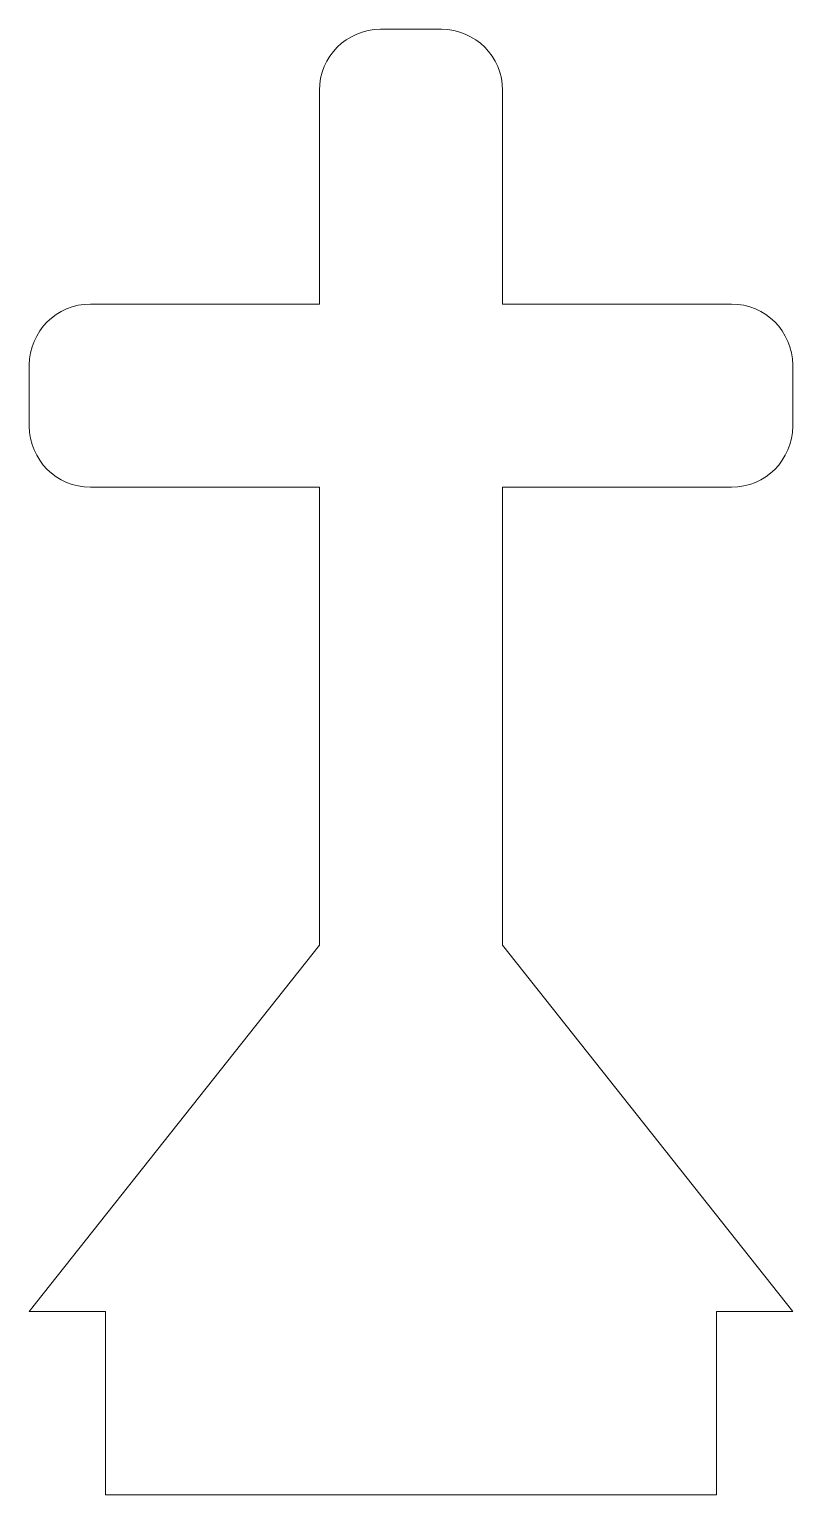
# Model space of a CAD drawing. Header units: millimetres. Extents: x -6.2 to 6.2, y -18 to 6.
import ezdxf

# ---------------------------------------------------------------- set-up
doc = ezdxf.new("R2010")
doc.units = ezdxf.units.MM

msp = doc.modelspace()

# ---------------------------------------------------------------- linework, layer by layer
at = {"color": 7, "linetype": 'Continuous', "lineweight": 15}
for p, q in [((0.5, 6), (-0.5, 6)), ((-1.5, 5), (-1.5, 1.5)), ((1.5, 5), (1.5, 1.5)), ((-5.25, 1.5), (-1.5, 1.5)), ((1.5, 1.5), (5.25, 1.5)), ((-6.25, 0.5), (-6.25, -0.5)), ((6.25, 0.5), (6.25, -0.5)), ((-5.25, -1.5), (-1.5, -1.5)), ((-1.5, -1.5), (-1.5, -9)), ((1.5, -1.5), (1.5, -9)), ((1.5, -1.5), (5.25, -1.5)), ((-1.5, -9), (-6.25, -15)), ((6.25, -15), (1.5, -9)), ((-6.25, -15), (-5, -15)), ((-5, -18), (-5, -15)), ((5, -18), (5, -15)), ((5, -15), (6.25, -15)), ((5, -18), (-5, -18))]:
    msp.add_line(p, q, dxfattribs=at)
for centre, start, end in [((-0.5, 5), 90, 180), ((0.5, 5), 0, 90), ((-5.25, 0.5), 90, 180), ((5.25, 0.5), 0, 90), ((-5.25, -0.5), 180, 270), ((5.25, -0.5), 270, 0)]:
    msp.add_arc(centre, 1, start, end, dxfattribs=at)

doc.saveas('drawing.dxf')
